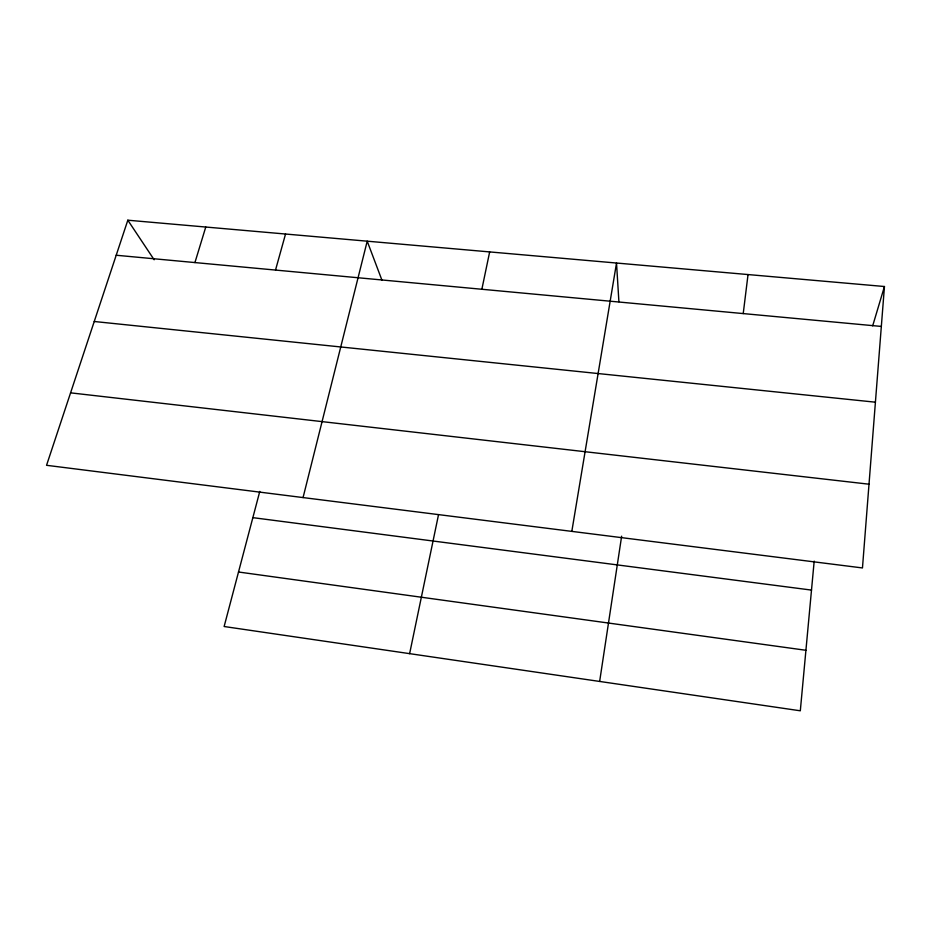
<?xml version="1.0" encoding="UTF-8"?>
<svg xmlns="http://www.w3.org/2000/svg" width="931" height="931" viewBox="0 0 931 931"><rect width="100%" height="100%" fill="white"/><g stroke="black" fill="none" stroke-linecap="round" stroke-linejoin="round"><path stroke-width="1.4" d="M884.45 286.515L862.467 567.945L46.55 465.302L127.826 220.205L884.45 286.515L872.684 325.838M814.183 561.137L800.311 710.795L224.127 626.516L259.784 491.393M743.229 313.584L748.035 274.564M599.645 681.445L621.64 536.186M571.82 531.38L616.52 263.031L618.906 301.749M481.862 289.273L489.659 251.917M409.628 653.655L438.536 514.61M303.064 497.573L367.21 241.187L381.943 280.196M275.518 270.071L285.538 234.03M194.928 262.577L205.763 227.036M116.2 255.245L881.331 326.432M94.24 321.498L875.419 402.192M70.581 392.847L869.007 484.201M252.86 517.648L811.495 590.091M238.511 572.006L805.92 650.28M127.826 220.205L154.15 259.772"/></g></svg>
